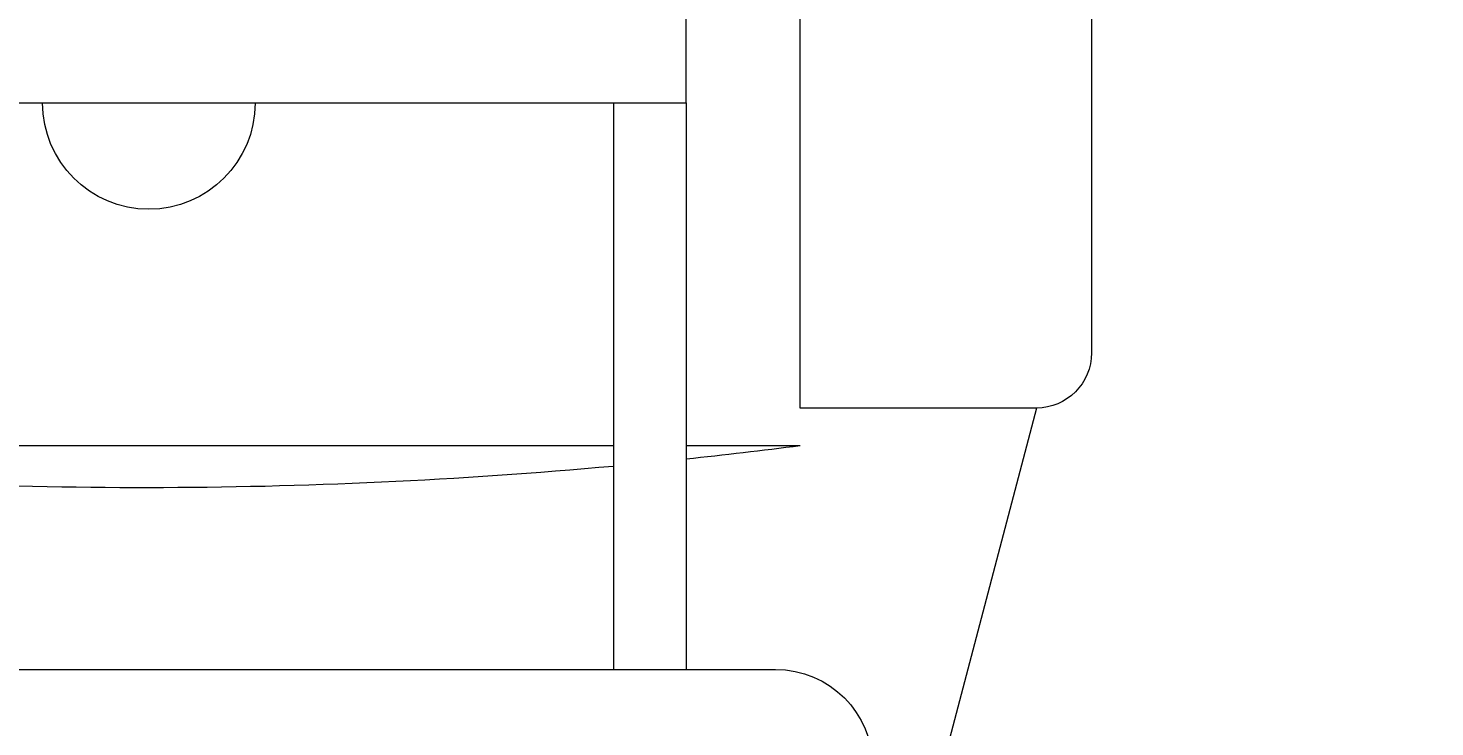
# Model space of a CAD drawing. Header units: millimetres. Extents: x -2143172 to 5255, y -610845 to 279739.
# Drawn here: x -1086640.4 to -1086447.3, y -582301.9 to -582206 of the extents above; entities that cross this region are included whole.
import ezdxf

# ---------------------------------------------------------------- set-up
doc = ezdxf.new("R2010")
doc.units = ezdxf.units.MM
doc.header["$LTSCALE"] = 30
doc.layers.get('0').update_dxf_attribs({"lineweight": 5})
doc.layers.get('Defpoints').update_dxf_attribs({"lineweight": 5})
for name, color, linetype, lineweight in [('dims.', 152, 'Continuous', 5), ('LOADING', 163, 'Continuous', 5), ('NEW', 1, 'Continuous', 5)]:
    doc.layers.add(name, color=color, linetype=linetype, lineweight=lineweight)
doc.styles.add('SIMPLEX', font='SIMPLEX.shx', dxfattribs={"height": 150})
doc.dimstyles.new('Buk', dxfattribs={"dimtxt": 150, "dimasz": 50, "dimexe": 20, "dimexo": 25, "dimgap": 20, "dimtad": 1, "dimdec": 0, "dimrnd": 5, "dimdsep": 46, "dimtxsty": 'SIMPLEX', "dimcen": 0, "dimdle": 20, "dimclrd": 256, "dimclre": 256, "dimclrt": 256, "dimadec": 0, "dimazin": 0, "dimtfac": 0.0075, "dimtdec": 0, "dimtmove": 1, "dimatfit": 2, "dimldrblk": 'ARCHTICK', "dimfxl": 1, "dimtolj": 1, "dimtzin": 0, "dimlwd": -1, "dimlwe": -1, "dimarcsym": 0})

# ---------------------------------------------------------------- blocks, each defined once
blk = doc.blocks.new('*D274')
at = {"layer": 'Defpoints', "color": 0, "transparency": 16777216}
for p in [(-1085517.44, -582182.73), (-1086717.44, -582418.12, 0.1), (-1085517.44, -582418.12, 0.1)]:
    blk.add_point(p, dxfattribs=at)
at = {"layer": 'dims.', "linetype": 'Continuous', "transparency": 16777216}
for p, q in [((-1086717.44, -582393.12), (-1086717.44, -582162.73)), ((-1085517.44, -582393.12), (-1085517.44, -582162.73))]:
    blk.add_line(p, q, dxfattribs=at)
at = {"layer": 'dims.', "transparency": 16777216}
blk.add_line((-1086667.44, -582182.73), (-1085567.44, -582182.73), dxfattribs=at)
for points in [[(-1086667.44, -582174.4), (-1086667.44, -582191.07), (-1086717.44, -582182.73)], [(-1085567.44, -582174.4), (-1085567.44, -582191.07), (-1085517.44, -582182.73)]]:
    blk.add_solid(points, dxfattribs=at)
at = {"layer": 'dims.', "transparency": 16777216, "insert": (-1086117.44, -582087.73), "char_height": 150, "attachment_point": 5, "style": 'SIMPLEX'}
blk.add_mtext('\\A1;1200', dxfattribs=at)
blk = doc.blocks.new('_ArchTick')
at = {"color": 0, "linetype": 'ByBlock', "const_width": 0.15}
blk.add_lwpolyline([(-0.5, -0.5), (0.5, 0.5)], dxfattribs=at)
blk = doc.blocks.new('*X142')
at = {"color": 0}
for p, q in [((5, 3), (5, 3)), ((5, 3), (5, 3)), ((5, 3), (5, 3)), ((5, 3), (5, 3)), ((5, 3), (5, 3)), ((5, 3), (5, 3)), ((5, 3), (5, 3)), ((5, 3), (5, 3)), ((5, 3), (5, 3)), ((5, 3), (5, 3)), ((5, 3), (5, 3)), ((5, 3), (5, 3)), ((5, 3), (5, 3)), ((5, 3), (5, 3)), ((5, 3), (5, 3)), ((5, 3), (5, 3)), ((5, 3), (5, 3)), ((5, 3), (5, 3)), ((5, 3), (5, 3)), ((5, 3), (5, 3)), ((5, 3), (5, 3)), ((5, 3), (5, 3)), ((5, 3), (5, 3)), ((5, 3), (5, 3)), ((5, 3), (5, 3)), ((5, 3), (5, 3)), ((5, 3), (5, 3)), ((5, 3), (5, 3)), ((5, 3), (5, 3)), ((5, 3), (5, 3)), ((5, 3), (5, 3)), ((5, 3), (5, 3)), ((5, 3), (5, 3)), ((5, 3), (5, 3)), ((5, 3), (5, 3)), ((5, 3), (5, 3)), ((5, 3), (5, 3)), ((5, 3), (5, 3)), ((5, 3), (5, 3)), ((5, 3), (5, 3)), ((5, 3), (5, 3)), ((5, 3), (5, 3)), ((5, 3), (5, 3)), ((5, 3), (5, 3)), ((5, 3), (5, 3)), ((5, 3), (5, 3)), ((5, 3), (5, 3)), ((5, 3), (5, 3)), ((5, 3), (5, 3)), ((5, 3), (5, 3)), ((5, 3), (5, 3)), ((5, 3), (5, 3)), ((5, 3), (5, 3)), ((5, 3), (5, 3)), ((5, 3), (5, 3)), ((5, 3), (5, 3)), ((5, 3), (5, 3)), ((5, 3), (5, 3)), ((5, 3), (5, 3)), ((5, 3), (5, 3)), ((5, 3), (5, 3)), ((5, 3), (5, 3)), ((5, 3), (5, 3)), ((5, 3), (5, 3)), ((5, 3), (5, 3)), ((5, 3), (5, 3)), ((6, 3), (5, 3)), ((5, 3), (5, 3)), ((6, 3), (5, 3)), ((5, 3), (5, 3)), ((6, 3), (5, 3)), ((5, 3), (5, 3)), ((6, 3), (5, 3)), ((5, 3), (5, 3)), ((5, 3), (5, 3)), ((5, 3), (5, 3)), ((5, 3), (5, 3)), ((5, 3), (5, 3)), ((5, 3), (5, 3)), ((5, 3), (5, 3)), ((5, 3), (5, 3)), ((5, 3), (5, 3)), ((5, 3), (5, 3)), ((5, 3), (5, 3)), ((5, 3), (5, 3)), ((5, 3), (5, 3)), ((5, 3), (5, 3)), ((5, 3), (5, 3)), ((5, 3), (5, 3)), ((5, 3), (5, 3)), ((5, 3), (5, 3)), ((5, 3), (5, 3)), ((5, 3), (5, 3)), ((5, 3), (5, 3)), ((5, 3), (5, 3)), ((5, 3), (5, 3)), ((6, 3), (6, 3)), ((6, 3), (6, 3)), ((6, 3), (6, 3)), ((6, 3), (6, 3)), ((6, 3), (6, 3)), ((6, 3), (6, 3)), ((6, 3), (6, 3)), ((6, 3), (6, 3)), ((6, 3), (6, 3)), ((6, 3), (6, 3)), ((6, 3), (6, 3)), ((6, 3), (6, 3)), ((6, 3), (6, 3)), ((6, 3), (6, 3)), ((6, 3), (6, 3)), ((6, 3), (6, 3)), ((6, 3), (6, 3)), ((6, 3), (6, 3)), ((6, 3), (6, 3)), ((6, 3), (6, 3)), ((6, 3), (6, 3)), ((6, 3), (6, 3)), ((6, 3), (6, 3)), ((6, 3), (6, 3)), ((6, 3), (6, 3)), ((6, 3), (6, 3)), ((6, 3), (6, 3)), ((6, 3), (6, 3)), ((6, 3), (6, 3)), ((6, 3), (6, 3)), ((6, 3), (6, 3)), ((6, 3), (6, 3)), ((6, 3), (6, 3)), ((6, 3), (6, 3)), ((6, 3), (6, 3)), ((6, 3), (6, 3)), ((6, 3), (6, 3)), ((6, 3), (6, 3)), ((6, 3), (6, 3)), ((6, 3), (6, 3)), ((6, 3), (6, 3)), ((6, 3), (6, 3)), ((6, 3), (6, 3)), ((6, 3), (6, 3)), ((6, 3), (6, 3)), ((6, 3), (6, 3)), ((6, 3), (6, 3)), ((6, 3), (6, 3)), ((6, 3), (6, 3)), ((6, 3), (6, 3)), ((6, 3), (6, 3)), ((6, 3), (6, 3)), ((6, 3), (6, 3)), ((6, 3), (6, 3)), ((6, 3), (6, 3)), ((6, 3), (6, 3)), ((6, 3), (6, 3)), ((6, 3), (6, 3)), ((6, 3), (6, 3)), ((6, 3), (6, 3)), ((6, 3), (6, 3)), ((6, 3), (6, 3)), ((6, 3), (6, 3)), ((6, 3), (6, 3)), ((6, 3), (6, 3)), ((6, 3), (6, 3)), ((6, 3), (6, 3)), ((6, 3), (6, 3)), ((6, 3), (6, 3)), ((6, 3), (6, 3)), ((6, 3), (6, 3)), ((6, 3), (6, 3)), ((6, 3), (6, 3)), ((6, 3), (6, 3)), ((6, 3), (6, 3)), ((6, 3), (6, 3)), ((6, 3), (6, 3)), ((6, 3), (6, 3)), ((6, 3), (6, 3)), ((6, 3), (6, 3)), ((6, 3), (6, 3)), ((6, 3), (6, 3)), ((6, 3), (6, 3)), ((6, 3), (6, 3)), ((6, 3), (6, 3)), ((6, 3), (6, 3)), ((6, 3), (6, 3)), ((6, 3), (6, 3)), ((6, 3), (6, 3)), ((6, 3), (6, 3)), ((6, 3), (6, 3)), ((6, 3), (6, 3)), ((6, 3), (6, 3)), ((6, 3), (6, 3)), ((6, 3), (6, 3)), ((6, 3), (6, 3)), ((6, 3), (6, 3)), ((6, 3), (6, 3)), ((6, 3), (6, 3)), ((6, 3), (6, 3)), ((6, 3), (6, 3)), ((6, 3), (6, 3)), ((6, 3), (6, 3)), ((6, 3), (6, 3)), ((6, 3), (6, 3)), ((6, 3), (6, 3)), ((6, 3), (6, 3)), ((6, 3), (6, 3)), ((6, 3), (6, 3)), ((6, 3), (6, 3)), ((6, 3), (6, 3)), ((6, 3), (6, 3)), ((6, 3), (6, 3)), ((6, 3), (6, 3)), ((6, 3), (6, 3)), ((6, 3), (6, 3)), ((6, 3), (6, 3)), ((6, 3), (6, 3)), ((6, 3), (6, 3)), ((6, 3), (6, 3)), ((6, 3), (6, 3)), ((6, 3), (6, 3)), ((6, 3), (6, 3)), ((6, 3), (6, 3)), ((6, 3), (6, 3)), ((6, 3), (6, 3)), ((6, 3), (6, 3)), ((6, 3), (6, 3)), ((6, 3), (6, 3)), ((6, 3), (6, 3)), ((6, 3), (6, 3)), ((6, 3), (6, 3)), ((6, 3), (6, 3)), ((6, 3), (6, 3)), ((6, 3), (6, 3)), ((6, 3), (6, 3)), ((6, 3), (6, 3)), ((6, 3), (6, 3)), ((6, 3), (6, 3)), ((6, 3), (6, 3)), ((6, 3), (6, 3)), ((6, 3), (6, 3)), ((6, 3), (6, 3)), ((6, 3), (6, 3)), ((6, 3), (6, 3)), ((6, 3), (6, 3)), ((6, 3), (6, 3)), ((6, 3), (6, 3)), ((6, 3), (6, 3)), ((6, 3), (6, 3)), ((6, 3), (6, 3)), ((6, 3), (6, 3)), ((6, 3), (6, 3)), ((6, 3), (6, 3)), ((6, 3), (6, 3)), ((6, 3), (6, 3)), ((6, 3), (6, 3)), ((6, 3), (6, 3)), ((6, 3), (6, 3)), ((6, 3), (6, 3)), ((6, 3), (6, 3)), ((6, 3), (6, 3)), ((6, 3), (6, 3)), ((6, 3), (6, 3)), ((6, 3), (6, 3)), ((6, 3), (6, 3)), ((6, 3), (6, 3)), ((6, 3), (6, 3)), ((6, 3), (6, 3)), ((6, 3), (6, 3)), ((6, 3), (6, 3)), ((6, 3), (6, 3)), ((6, 3), (6, 3)), ((6, 3), (6, 3)), ((6, 3), (6, 3)), ((6, 3), (6, 3)), ((6, 3), (6, 3)), ((6, 3), (6, 3)), ((6, 3), (6, 3)), ((6, 3), (6, 3)), ((6, 3), (6, 3)), ((6, 3), (6, 3)), ((6, 3), (6, 3)), ((6, 3), (6, 3)), ((6, 3), (6, 3)), ((6, 3), (6, 3)), ((6, 3), (6, 3)), ((6, 3), (6, 3)), ((6, 3), (6, 3)), ((6, 3), (6, 3)), ((6, 3), (6, 3)), ((6, 3), (6, 3)), ((6, 3), (6, 3)), ((6, 3), (6, 3)), ((6, 3), (6, 3)), ((6, 3), (6, 3)), ((6, 3), (6, 3)), ((6, 3), (6, 3)), ((6, 3), (6, 3)), ((6, 3), (6, 3)), ((6, 3), (6, 3)), ((6, 3), (6, 3)), ((6, 3), (6, 3)), ((6, 3), (6, 3)), ((6, 3), (5, 3)), ((6, 3), (5, 3)), ((6, 3), (5, 3)), ((6, 3), (5, 3)), ((6, 3), (5, 3)), ((6, 3), (6, 3)), ((6, 3), (6, 3)), ((6, 3), (6, 3)), ((6, 3), (6, 3)), ((6, 3), (6, 3)), ((6, 3), (6, 3)), ((6, 3), (6, 3)), ((6, 3), (6, 3)), ((6, 3), (6, 3)), ((6, 3), (6, 3)), ((6, 3), (6, 3)), ((6, 3), (6, 3)), ((6, 3), (6, 3)), ((6, 3), (6, 3)), ((6, 3), (6, 3)), ((6, 3), (6, 3)), ((6, 3), (6, 3)), ((6, 3), (6, 3)), ((6, 3), (6, 3)), ((6, 3), (6, 3)), ((6, 3), (6, 3)), ((6, 3), (6, 3)), ((6, 3), (6, 3)), ((6, 3), (6, 3)), ((6, 3), (6, 3)), ((6, 3), (6, 3)), ((6, 3), (6, 3)), ((6, 3), (6, 3)), ((6, 3), (6, 3)), ((6, 3), (6, 3)), ((6, 3), (6, 3)), ((6, 3), (6, 3)), ((6, 3), (6, 3)), ((6, 3), (6, 3)), ((6, 3), (6, 3)), ((6, 3), (6, 3)), ((6, 3), (6, 3)), ((6, 3), (6, 3)), ((6, 3), (6, 3)), ((6, 3), (6, 3)), ((6, 3), (6, 3)), ((6, 3), (6, 3)), ((6, 3), (6, 3)), ((6, 3), (6, 3)), ((6, 3), (6, 3)), ((6, 3), (6, 3)), ((6, 3), (6, 3)), ((6, 3), (6, 3)), ((6, 3), (6, 3)), ((6, 3), (6, 3)), ((6, 3), (6, 3)), ((6, 3), (6, 3)), ((6, 3), (6, 3)), ((6, 3), (6, 3)), ((6, 3), (6, 3)), ((6, 3), (6, 3)), ((6, 3), (6, 3)), ((6, 3), (6, 3)), ((6, 3), (6, 3)), ((6, 3), (6, 3)), ((6, 3), (6, 3)), ((6, 3), (6, 3)), ((6, 3), (6, 3)), ((6, 3), (6, 3)), ((6, 3), (6, 3)), ((6, 3), (6, 3)), ((6, 3), (6, 3)), ((6, 3), (6, 3)), ((6, 3), (6, 3)), ((6, 3), (6, 3)), ((6, 3), (6, 3)), ((6, 3), (6, 3)), ((6, 3), (6, 3)), ((6, 3), (6, 3)), ((6, 3), (6, 3)), ((6, 3), (6, 3)), ((6, 3), (6, 3)), ((6, 3), (6, 3)), ((6, 3), (6, 3)), ((6, 3), (6, 3)), ((6, 3), (6, 3)), ((6, 3), (6, 3)), ((6, 3), (6, 3)), ((6, 3), (6, 3)), ((6, 3), (6, 3)), ((6, 3), (6, 3)), ((6, 3), (6, 3)), ((6, 3), (6, 3)), ((6, 3), (6, 3)), ((6, 3), (6, 3)), ((6, 3), (6, 3)), ((6, 3), (6, 3)), ((6, 3), (6, 3)), ((6, 3), (6, 3)), ((6, 3), (6, 3)), ((6, 3), (6, 3)), ((6, 3), (6, 3)), ((6, 3), (6, 3)), ((6, 3), (6, 3)), ((6, 3), (6, 3)), ((6, 3), (6, 3)), ((6, 3), (6, 3)), ((6, 3), (6, 3)), ((6, 3), (6, 3)), ((6, 3), (6, 3)), ((6, 3), (6, 3)), ((6, 3), (6, 3)), ((6, 3), (6, 3)), ((6, 3), (6, 3)), ((6, 3), (6, 3)), ((6, 3), (6, 3)), ((6, 3), (6, 3)), ((6, 3), (6, 3)), ((6, 3), (6, 3)), ((6, 3), (6, 3)), ((6, 3), (6, 3)), ((6, 3), (6, 3)), ((6, 3), (6, 3)), ((6, 3), (6, 3)), ((6, 3), (6, 3)), ((6, 3), (6, 3)), ((6, 3), (6, 3)), ((6, 3), (6, 3)), ((6, 3), (6, 3)), ((6, 3), (6, 3)), ((6, 3), (6, 3)), ((6, 3), (6, 3)), ((6, 3), (6, 3)), ((6, 3), (6, 3)), ((6, 3), (6, 3)), ((6, 3), (6, 3)), ((6, 3), (6, 3)), ((6, 3), (6, 3)), ((6, 3), (6, 3)), ((6, 3), (6, 3)), ((6, 3), (6, 3)), ((6, 3), (6, 3)), ((6, 3), (6, 3)), ((6, 3), (6, 3)), ((6, 3), (6, 3)), ((6, 3), (6, 3)), ((6, 3), (6, 3)), ((6, 3), (6, 3)), ((6, 3), (6, 3)), ((6, 3), (6, 3)), ((6, 3), (6, 3)), ((6, 3), (6, 3)), ((6, 3), (6, 3)), ((6, 3), (6, 3)), ((6, 3), (6, 3)), ((6, 3), (6, 3)), ((6, 3), (6, 3)), ((6, 3), (6, 3)), ((6, 3), (6, 3)), ((6, 3), (6, 3)), ((6, 3), (6, 3)), ((6, 3), (6, 3)), ((6, 3), (6, 3)), ((6, 3), (6, 3)), ((6, 3), (6, 3)), ((6, 3), (6, 3)), ((6, 3), (6, 3)), ((6, 3), (6, 3)), ((6, 3), (6, 3)), ((6, 3), (6, 3)), ((6, 3), (6, 3)), ((6, 3), (6, 3)), ((6, 3), (6, 3)), ((6, 3), (6, 3)), ((6, 3), (6, 3)), ((6, 3), (6, 3)), ((6, 3), (6, 3)), ((6, 3), (6, 3)), ((6, 3), (6, 3)), ((6, 3), (6, 3)), ((6, 3), (6, 3)), ((6, 3), (6, 3)), ((6, 3), (6, 3)), ((6, 3), (6, 3)), ((6, 3), (6, 3)), ((6, 3), (6, 3)), ((6, 3), (6, 3)), ((6, 3), (6, 3)), ((6, 3), (6, 3)), ((6, 3), (6, 3)), ((6, 3), (6, 3)), ((6, 3), (6, 3)), ((6, 3), (6, 3)), ((6, 3), (6, 3)), ((6, 3), (6, 3)), ((6, 3), (6, 3)), ((6, 3), (6, 3)), ((6, 3), (6, 3)), ((6, 3), (6, 3)), ((6, 3), (6, 3)), ((6, 3), (6, 3)), ((6, 3), (6, 3)), ((6, 3), (6, 3)), ((6, 3), (6, 3)), ((6, 3), (6, 3)), ((6, 3), (6, 3)), ((6, 3), (6, 3)), ((6, 3), (6, 3)), ((6, 3), (6, 3)), ((6, 3), (6, 3)), ((6, 3), (6, 3)), ((6, 3), (6, 3)), ((6, 3), (6, 3)), ((6, 3), (6, 3)), ((6, 3), (6, 3)), ((6, 3), (6, 3)), ((6, 3), (6, 3)), ((6, 3), (6, 3)), ((6, 3), (6, 3)), ((6, 3), (6, 3)), ((6, 3), (6, 3)), ((6, 3), (6, 3)), ((6, 3), (6, 3)), ((6, 3), (6, 3)), ((6, 3), (6, 3)), ((6, 3), (6, 3)), ((6, 3), (6, 3)), ((6, 3), (6, 3)), ((6, 3), (6, 3)), ((6, 3), (6, 3)), ((6, 3), (6, 3)), ((6, 3), (6, 3)), ((6, 3), (6, 3)), ((6, 3), (6, 3)), ((6, 3), (6, 3)), ((6, 3), (6, 3)), ((6, 3), (6, 3)), ((6, 3), (6, 3)), ((6, 3), (6, 3)), ((6, 3), (6, 3)), ((6, 3), (6, 3)), ((6, 3), (6, 3)), ((6, 3), (6, 3)), ((6, 3), (6, 3)), ((6, 3), (6, 3)), ((6, 3), (6, 3)), ((6, 3), (6, 3)), ((6, 3), (6, 3)), ((6, 3), (6, 3)), ((6, 3), (6, 3)), ((6, 3), (6, 3)), ((6, 3), (6, 3)), ((6, 3), (6, 3)), ((6, 3), (6, 3)), ((6, 3), (6, 3)), ((6, 3), (6, 3)), ((6, 3), (6, 3)), ((6, 3), (6, 3)), ((6, 3), (6, 3)), ((6, 3), (6, 3)), ((6, 3), (6, 3)), ((6, 3), (6, 3)), ((6, 3), (6, 3)), ((6, 3), (6, 3)), ((6, 3), (6, 3)), ((6, 3), (6, 3)), ((6, 3), (6, 3)), ((6, 3), (6, 3)), ((6, 3), (6, 3)), ((6, 3), (6, 3)), ((6, 3), (6, 3)), ((6, 3), (6, 3)), ((6, 3), (6, 3)), ((6, 3), (6, 3)), ((6, 3), (6, 3)), ((6, 3), (6, 3)), ((6, 3), (6, 3)), ((6, 3), (6, 3)), ((6, 3), (6, 3)), ((6, 3), (6, 3)), ((6, 3), (6, 3)), ((6, 3), (6, 3)), ((6, 3), (6, 3)), ((6, 3), (6, 3)), ((6, 3), (6, 3)), ((6, 3), (6, 3)), ((6, 3), (6, 3)), ((6, 3), (6, 3)), ((6, 3), (6, 3)), ((6, 3), (6, 3)), ((6, 3), (6, 3)), ((6, 3), (6, 3)), ((6, 3), (6, 3)), ((6, 3), (6, 3)), ((6, 3), (6, 3)), ((6, 3), (6, 3)), ((6, 3), (6, 3)), ((6, 3), (6, 3)), ((6, 3), (6, 3)), ((6, 3), (6, 3)), ((6, 3), (6, 3)), ((6, 3), (6, 3)), ((6, 3), (6, 3)), ((6, 3), (6, 3)), ((6, 3), (6, 3)), ((6, 3), (6, 3)), ((6, 3), (6, 3)), ((6, 3), (6, 3)), ((6, 3), (6, 3)), ((6, 3), (6, 3)), ((6, 3), (6, 3)), ((6, 3), (6, 3)), ((6, 3), (6, 3)), ((6, 3), (6, 3)), ((6, 3), (6, 3)), ((6, 3), (6, 3)), ((6, 3), (6, 3)), ((6, 3), (6, 3)), ((6, 3), (6, 3)), ((6, 3), (6, 3)), ((6, 3), (6, 3)), ((6, 3), (6, 3))]:
    blk.add_line(p, q, dxfattribs=at)
blk = doc.blocks.new('*X143')
at = {"color": 0}
for p, q in [((13, 1), (13, 1)), ((13, 1), (13, 1)), ((13, 1), (13, 1)), ((13, 1), (13, 1)), ((13, 1), (13, 1)), ((13, 1), (13, 1)), ((13, 1), (13, 1)), ((13, 1), (13, 1)), ((13, 1), (13, 1)), ((13, 1), (13, 1)), ((13, 1), (13, 1)), ((13, 1), (13, 1)), ((13, 1), (13, 1)), ((13, 1), (13, 1)), ((13, 1), (13, 1)), ((13, 1), (14, 1)), ((13, 1), (14, 1)), ((13, 1), (14, 1)), ((13, 1), (13, 1)), ((13, 1), (13, 1)), ((13, 1), (13, 1)), ((13, 1), (13, 1)), ((13, 1), (13, 1)), ((13, 1), (13, 1)), ((13, 1), (13, 1)), ((13, 1), (13, 1)), ((13, 1), (13, 1)), ((13, 1), (13, 1)), ((13, 1), (13, 1)), ((13, 1), (13, 1)), ((13, 1), (13, 1)), ((13, 1), (13, 1)), ((13, 1), (13, 1)), ((13, 1), (13, 1)), ((13, 1), (13, 1)), ((13, 1), (13, 1)), ((13, 1), (13, 1)), ((13, 1), (13, 1)), ((13, 1), (13, 1)), ((13, 1), (13, 1)), ((13, 1), (13, 1)), ((13, 1), (13, 1)), ((13, 1), (13, 1)), ((13, 1), (13, 1)), ((13, 1), (13, 1)), ((13, 1), (13, 1)), ((13, 1), (13, 1)), ((13, 1), (13, 1)), ((13, 1), (13, 1)), ((13, 1), (13, 1)), ((13, 1), (13, 1)), ((13, 1), (13, 1)), ((13, 1), (13, 1)), ((13, 1), (13, 1)), ((13, 1), (13, 1)), ((13, 1), (13, 1)), ((13, 1), (13, 1)), ((13, 1), (13, 1)), ((13, 1), (13, 1)), ((13, 1), (13, 1)), ((13, 1), (13, 1)), ((13, 1), (13, 1)), ((13, 1), (13, 1)), ((13, 1), (13, 1)), ((13, 1), (13, 1)), ((13, 1), (13, 1)), ((13, 1), (13, 1)), ((13, 1), (13, 1)), ((13, 1), (13, 1)), ((13, 1), (13, 1)), ((13, 1), (13, 1)), ((13, 1), (13, 1)), ((13, 1), (13, 1)), ((13, 1), (13, 1)), ((13, 1), (13, 1)), ((13, 1), (13, 1)), ((13, 1), (13, 1)), ((13, 1), (13, 1)), ((13, 1), (13, 1)), ((13, 1), (13, 1)), ((13, 1), (13, 1)), ((13, 1), (13, 1)), ((13, 1), (13, 1)), ((13, 1), (13, 1)), ((13, 1), (13, 1)), ((13, 1), (13, 1)), ((13, 1), (13, 1)), ((13, 1), (13, 1)), ((13, 1), (13, 1)), ((13, 1), (13, 1)), ((13, 1), (13, 1)), ((13, 1), (13, 1)), ((13, 1), (13, 1)), ((13, 1), (13, 1)), ((13, 1), (13, 1)), ((13, 1), (13, 1)), ((13, 1), (13, 1)), ((13, 1), (13, 1)), ((13, 1), (13, 1)), ((13, 1), (13, 1)), ((13, 1), (13, 1)), ((13, 1), (13, 1)), ((13, 1), (13, 1)), ((13, 1), (13, 1)), ((13, 1), (13, 1)), ((13, 1), (13, 1)), ((13, 1), (13, 1)), ((13, 1), (13, 1)), ((13, 1), (13, 1)), ((13, 1), (13, 1)), ((13, 1), (13, 1)), ((13, 1), (13, 1)), ((13, 1), (13, 1)), ((13, 1), (13, 1)), ((13, 1), (13, 1)), ((13, 1), (13, 1)), ((13, 1), (13, 1)), ((13, 1), (13, 1)), ((13, 1), (13, 1)), ((13, 1), (13, 1)), ((13, 1), (13, 1)), ((13, 1), (13, 1)), ((13, 1), (13, 1)), ((13, 1), (14, 1)), ((13, 0), (13, 0)), ((13, 0), (13, 0)), ((13, 0), (13, 0)), ((13, 0), (13, 0)), ((13, 0), (13, 0)), ((13, 0), (13, 0)), ((13, 0), (13, 0)), ((13, 0), (13, 0)), ((13, 0), (13, 0)), ((13, 0), (13, 0)), ((13, 0), (13, 0)), ((13, 0), (13, 0)), ((13, 0), (13, 0)), ((13, 0), (13, 0)), ((13, 0), (13, 0)), ((13, 0), (13, 0)), ((13, 0), (13, 0)), ((13, 0), (13, 0)), ((13, 0), (13, 0)), ((13, 0), (13, 0)), ((13, 0), (13, 0)), ((13, 0), (13, 0)), ((13, 0), (13, 0)), ((13, 0), (13, 0)), ((13, 0), (13, 0)), ((13, 0), (13, 0)), ((13, 0), (13, 0)), ((13, 0), (13, 0)), ((13, 0), (13, 0)), ((13, 0), (13, 0)), ((13, 0), (13, 0)), ((13, 0), (13, 0)), ((13, 0), (13, 0)), ((13, 0), (13, 0)), ((13, 0), (13, 0)), ((13, 0), (13, 0)), ((13, 0), (13, 0)), ((13, 0), (13, 0)), ((13, 0), (13, 0)), ((13, 0), (13, 0)), ((13, 0), (13, 0)), ((13, 0), (13, 0)), ((13, 0), (13, 0)), ((13, 0), (13, 0)), ((13, 0), (13, 0)), ((13, 0), (13, 0)), ((13, 0), (13, 0)), ((13, 0), (13, 0)), ((13, 0), (14, 0)), ((13, 0), (14, 0)), ((13, 0), (13, 0)), ((13, 0), (14, 0)), ((14, 1), (14, 1)), ((14, 1), (14, 1)), ((14, 1), (14, 1)), ((14, 1), (14, 1)), ((14, 1), (14, 1)), ((14, 1), (14, 1)), ((14, 1), (14, 1)), ((14, 1), (14, 1)), ((14, 1), (14, 1)), ((14, 1), (14, 1)), ((14, 1), (14, 1)), ((14, 1), (14, 1)), ((14, 1), (14, 1)), ((14, 1), (14, 1)), ((14, 1), (14, 1)), ((14, 1), (14, 1)), ((14, 1), (14, 1)), ((14, 1), (14, 1)), ((14, 1), (14, 1)), ((14, 1), (14, 1)), ((14, 1), (14, 1)), ((14, 1), (14, 1)), ((14, 1), (14, 1)), ((14, 1), (14, 1)), ((14, 1), (14, 1)), ((14, 1), (14, 1)), ((14, 1), (14, 1)), ((14, 1), (14, 1)), ((14, 1), (14, 1)), ((14, 1), (14, 1)), ((14, 1), (14, 1)), ((14, 1), (14, 1)), ((14, 1), (14, 1)), ((14, 1), (14, 1)), ((14, 1), (14, 1)), ((14, 1), (14, 1)), ((14, 1), (14, 1)), ((14, 1), (14, 1)), ((14, 1), (14, 1)), ((14, 1), (14, 1)), ((14, 1), (14, 1)), ((14, 1), (14, 1)), ((14, 1), (14, 1)), ((14, 1), (14, 1)), ((14, 1), (14, 1)), ((14, 1), (14, 1)), ((14, 1), (14, 1)), ((14, 1), (14, 1)), ((14, 1), (14, 1)), ((14, 1), (14, 1)), ((14, 1), (14, 1)), ((14, 1), (14, 1)), ((14, 1), (14, 1)), ((14, 1), (14, 1)), ((14, 1), (14, 1)), ((14, 1), (14, 1)), ((14, 1), (14, 1)), ((14, 1), (14, 1)), ((14, 1), (14, 1)), ((14, 1), (14, 1)), ((14, 1), (14, 1)), ((14, 1), (14, 1)), ((14, 1), (14, 1)), ((14, 1), (14, 1)), ((14, 1), (14, 1)), ((14, 1), (14, 1)), ((14, 1), (14, 1)), ((14, 1), (14, 1)), ((14, 1), (14, 1)), ((14, 1), (14, 1)), ((14, 1), (14, 1)), ((14, 1), (14, 1)), ((14, 1), (14, 1)), ((14, 1), (14, 1)), ((14, 1), (14, 1)), ((14, 1), (14, 1)), ((14, 1), (14, 1)), ((14, 1), (14, 1)), ((14, 1), (14, 1)), ((14, 1), (14, 1)), ((14, 1), (14, 1)), ((14, 1), (14, 1)), ((14, 1), (14, 1)), ((14, 1), (14, 1)), ((14, 1), (14, 1)), ((14, 1), (14, 1)), ((14, 1), (14, 1)), ((14, 1), (14, 1)), ((14, 1), (14, 1)), ((14, 1), (14, 1)), ((14, 1), (14, 1)), ((14, 1), (14, 1)), ((14, 1), (14, 1)), ((14, 1), (14, 1)), ((14, 0), (14, 0)), ((14, 0), (14, 0)), ((14, 0), (14, 0)), ((14, 0), (14, 0)), ((14, 0), (14, 0)), ((14, 0), (14, 0)), ((14, 0), (14, 0)), ((14, 0), (14, 0)), ((14, 0), (14, 0)), ((14, 0), (14, 0)), ((14, 0), (14, 0)), ((14, 0), (14, 0)), ((14, 0), (14, 0)), ((14, 0), (14, 0)), ((14, 0), (14, 0)), ((14, 0), (14, 0)), ((14, 0), (14, 0)), ((14, 0), (14, 0)), ((14, 0), (14, 0)), ((14, 0), (14, 0)), ((14, 0), (14, 0)), ((14, 0), (14, 0)), ((14, 0), (14, 0)), ((14, 0), (14, 0)), ((14, 0), (14, 0)), ((14, 0), (14, 0)), ((14, 0), (14, 0)), ((14, 0), (14, 0)), ((14, 0), (14, 0)), ((14, 0), (14, 0)), ((14, 0), (14, 0)), ((14, 0), (14, 0)), ((14, 0), (14, 0)), ((14, 0), (14, 0)), ((14, 0), (14, 0)), ((14, 0), (14, 0)), ((14, 0), (14, 0)), ((14, 0), (14, 0)), ((14, 0), (14, 0)), ((14, 0), (14, 0)), ((14, 0), (14, 0)), ((14, 0), (14, 0)), ((14, 0), (14, 0)), ((14, 0), (14, 0)), ((14, 0), (14, 0)), ((14, 0), (14, 0)), ((14, 0), (14, 0)), ((14, 0), (14, 0)), ((13, 0), (13, 0)), ((13, 0), (14, 0)), ((13, 0), (13, 0)), ((13, 0), (14, 0)), ((13, 0), (13, 0)), ((13, 0), (14, 0)), ((13, 0), (13, 0)), ((13, 0), (13, 0)), ((13, 0), (13, 0)), ((13, 0), (13, 0)), ((13, 0), (14, 0)), ((13, 0), (13, 0)), ((13, 0), (14, 0)), ((13, 0), (13, 0)), ((13, 0), (14, 0)), ((13, 0), (13, 0)), ((13, 0), (14, 0)), ((13, 0), (13, 0)), ((13, 0), (14, 0)), ((13, 0), (13, 0)), ((13, 0), (14, 0)), ((13, 0), (13, 0)), ((13, 0), (14, 0)), ((13, 0), (13, 0)), ((13, 0), (13, 0)), ((13, 0), (13, 0)), ((13, 0), (14, 0)), ((13, 0), (13, 0)), ((13, 0), (14, 0)), ((13, 0), (13, 0)), ((13, 0), (14, 0)), ((13, 0), (13, 0)), ((13, 0), (14, 0)), ((13, 0), (13, 0)), ((13, 0), (13, 0)), ((13, 0), (13, 0)), ((13, 0), (13, 0)), ((13, 0), (13, 0)), ((13, 0), (13, 0)), ((13, 0), (13, 0)), ((13, 0), (13, 0)), ((13, 0), (13, 0)), ((13, 0), (13, 0)), ((13, 0), (13, 0)), ((13, 0), (13, 0)), ((13, 0), (13, 0)), ((13, 0), (13, 0)), ((13, 0), (13, 0)), ((13, 0), (13, 0)), ((13, 0), (13, 0)), ((13, 0), (13, 0)), ((13, 0), (13, 0)), ((13, 0), (13, 0)), ((13, 0), (13, 0)), ((13, 0), (13, 0)), ((13, 0), (13, 0)), ((13, 0), (13, 0)), ((13, 0), (13, 0)), ((13, 0), (13, 0)), ((13, 0), (13, 0)), ((13, 0), (13, 0)), ((13, 0), (13, 0)), ((13, 0), (13, 0)), ((13, 0), (13, 0)), ((13, -1), (13, -1)), ((13, -1), (13, -1)), ((13, -1), (13, -1)), ((13, -1), (13, -1)), ((13, -1), (13, -1)), ((13, -1), (14, -1)), ((13, -1), (13, -1)), ((14, 0), (14, 0)), ((14, 0), (14, 0)), ((14, 0), (14, 0)), ((14, 0), (14, 0)), ((14, 0), (14, 0)), ((14, 0), (14, 0)), ((14, 0), (14, 0)), ((14, 0), (14, 0)), ((14, 0), (14, 0)), ((14, 0), (14, 0)), ((14, 0), (14, 0)), ((14, 0), (14, 0)), ((14, 0), (14, 0)), ((14, 0), (14, 0)), ((14, 0), (14, 0)), ((13, 0), (14, 0)), ((14, 0), (14, 0)), ((14, 0), (14, 0)), ((14, 0), (14, 0)), ((14, 0), (14, 0)), ((14, 0), (14, 0)), ((14, 0), (14, 0)), ((14, 0), (14, 0)), ((14, 0), (14, 0)), ((14, 0), (14, 0)), ((14, 0), (14, 0)), ((14, 0), (14, 0)), ((14, 0), (14, 0)), ((14, 0), (14, 0)), ((14, 0), (14, 0)), ((14, 0), (14, 0)), ((14, 0), (14, 0)), ((14, 0), (14, 0)), ((14, 0), (14, 0)), ((14, 0), (14, 0)), ((14, 0), (14, 0)), ((14, 0), (14, 0)), ((14, 0), (14, 0)), ((14, 0), (14, 0)), ((14, 0), (14, 0)), ((14, 0), (14, 0)), ((14, 0), (14, 0)), ((14, 0), (14, 0)), ((14, 0), (14, 0)), ((14, 0), (14, 0)), ((14, 0), (14, 0)), ((14, 0), (14, 0)), ((14, 0), (14, 0)), ((14, 0), (14, 0)), ((14, 0), (14, 0)), ((14, -1), (14, -1)), ((14, -1), (14, -1)), ((14, -1), (14, -1)), ((14, -1), (14, -1)), ((14, -1), (14, -1))]:
    blk.add_line(p, q, dxfattribs=at)
blk = doc.blocks.new('DE13269-P')
for p, q in [((0.80007, -0.06), (0.78219, 0.00799)), ((0.59099, -0.02409), (0.76427, -0.02409)), ((0.742, -0.10188), (0.742, -0.02409)), ((0.752, -0.10188), (0.752, -0.02409)), ((0.742, -0.05481), (0.61443, -0.05481)), ((0.76763, -0.05481), (0.752, -0.05481)), ((0.76763, -0.06), (0.76763, -0.69133)), ((0.80007, -0.06), (0.76763, -0.06)), ((0.80763, -0.21604), (0.80763, -0.06757))]:
    blk.add_line(p, q)
for points in [[(0.76763, -0.06), (0.76763, -0.06), (0.76763, -0.06), (0.76763, -0.06), (0.76763, -0.06), (0.76763, -0.06), (0.76763, -0.06), (0.76763, -0.06), (0.76763, -0.06), (0.76763, -0.06), (0.76763, -0.06), (0.76763, -0.06), (0.76763, -0.06), (0.76763, -0.06), (0.76763, -0.06), (0.76763, -0.06), (0.76763, -0.06), (0.76763, -0.06), (0.76763, -0.06), (0.76763, -0.06), (0.76763, -0.06), (0.76763, -0.06), (0.76763, -0.06), (0.76763, -0.06), (0.76763, -0.06), (0.76763, -0.06), (0.76763, -0.06), (0.76763, -0.06), (0.76763, -0.06), (0.76763, -0.06), (0.76763, -0.06), (0.76763, -0.06), (0.76763, -0.06), (0.76763, -0.06), (0.76763, -0.06), (0.76763, -0.06), (0.76763, -0.06), (0.76763, -0.06), (0.76763, -0.06), (0.76763, -0.06), (0.76763, -0.06), (0.76763, -0.06), (0.76763, -0.06), (0.76763, -0.06), (0.76763, -0.06), (0.76763, -0.06), (0.76763, -0.06), (0.76763, -0.06), (0.76763, -0.06), (0.76763, -0.06), (0.76763, -0.06), (0.76763, -0.06), (0.76763, -0.06), (0.76763, -0.06), (0.76763, -0.06), (0.76763, -0.06), (0.76763, -0.06), (0.76763, -0.06), (0.76763, -0.06), (0.76763, -0.06), (0.76763, -0.06), (0.76763, -0.06), (0.76763, -0.06), (0.76763, -0.06), (0.76763, -0.06), (0.76763, -0.06), (0.76763, -0.06), (0.76763, -0.06), (0.76763, -0.06), (0.76763, -0.06), (0.76763, -0.06), (0.76763, -0.06), (0.76763, -0.06), (0.76763, -0.06), (0.76763, -0.06), (0.76763, -0.06), (0.76763, -0.06), (0.76763, -0.06), (0.76763, -0.06), (0.76763, -0.06), (0.76763, -0.06), (0.76763, -0.06), (0.76763, -0.06), (0.76763, -0.06), (0.76763, -0.06), (0.76763, -0.06), (0.76763, -0.06), (0.76763, -0.06), (0.76763, -0.06), (0.76763, -0.06), (0.76763, -0.06), (0.76763, -0.06), (0.76763, -0.06), (0.76763, -0.06), (0.76763, -0.06), (0.76763, -0.06), (0.76763, -0.06), (0.76763, -0.06), (0.76763, -0.06), (0.76763, -0.06), (0.76763, -0.06), (0.76763, -0.06), (0.76763, -0.06), (0.76763, -0.06), (0.76763, -0.06), (0.76763, -0.06), (0.76763, -0.06), (0.76763, -0.06), (0.76763, -0.06), (0.76763, -0.06), (0.76763, -0.06), (0.76763, -0.06), (0.76763, -0.06), (0.76763, -0.06), (0.76763, -0.06), (0.76763, -0.06), (0.76763, -0.06), (0.76763, -0.06), (0.76763, -0.06), (0.76763, -0.06), (0.76763, -0.06), (0.76763, -0.06), (0.76763, -0.06), (0.76763, -0.06), (0.76763, -0.06), (0.76763, -0.06), (0.76763, -0.06), (0.76763, -0.06), (0.76763, -0.06), (0.76763, -0.06), (0.76763, -0.06), (0.76763, -0.06), (0.76763, -0.06), (0.76763, -0.06), (0.76763, -0.06), (0.76763, -0.06), (0.76763, -0.06), (0.76763, -0.06), (0.76763, -0.06), (0.76763, -0.06), (0.76763, -0.06), (0.76763, -0.06), (0.76763, -0.06), (0.76763, -0.06), (0.76763, -0.06), (0.76763, -0.06), (0.76763, -0.06), (0.76763, -0.06), (0.76763, -0.06), (0.76763, -0.06), (0.76763, -0.06), (0.76763, -0.06), (0.76763, -0.06), (0.76763, -0.06), (0.76763, -0.06), (0.76763, -0.06), (0.76763, -0.06), (0.76763, -0.06), (0.76763, -0.06), (0.76763, -0.06), (0.76763, -0.06), (0.76763, -0.06), (0.76763, -0.06), (0.76763, -0.06), (0.76763, -0.06), (0.76763, -0.06), (0.76763, -0.06), (0.76763, -0.06), (0.76763, -0.06), (0.76763, -0.06), (0.76763, -0.06), (0.76763, -0.06), (0.76763, -0.06), (0.76763, -0.06), (0.76763, -0.06), (0.76763, -0.06), (0.76763, -0.06), (0.76763, -0.06), (0.76763, -0.06), (0.76763, -0.06), (0.76763, -0.06), (0.76763, -0.06), (0.76763, -0.06), (0.76763, -0.06), (0.76763, -0.06), (0.76763, -0.06), (0.76763, -0.06), (0.76763, -0.06), (0.76763, -0.06), (0.76763, -0.06), (0.76763, -0.06), (0.76763, -0.06), (0.76763, -0.06), (0.76763, -0.06), (0.76763, -0.06), (0.76763, -0.06), (0.76763, -0.06), (0.76763, -0.06), (0.76763, -0.06), (0.76763, -0.06), (0.76763, -0.06), (0.76763, -0.06), (0.76763, -0.06), (0.76763, -0.06), (0.76763, -0.06), (0.76763, -0.06), (0.76763, -0.06), (0.76763, -0.06), (0.76763, -0.06), (0.76763, -0.06), (0.76763, -0.06), (0.76763, -0.06), (0.76763, -0.06), (0.76763, -0.06), (0.76763, -0.06), (0.76763, -0.06), (0.76763, -0.06), (0.76763, -0.06), (0.76763, -0.06)], [(0.76763, -0.06), (0.76763, -0.06), (0.76763, -0.06), (0.76763, -0.06), (0.76763, -0.06), (0.76763, -0.06), (0.76763, -0.06), (0.76763, -0.06), (0.76763, -0.06), (0.76763, -0.06), (0.76763, -0.06), (0.76763, -0.06), (0.76763, -0.06), (0.76763, -0.06), (0.76763, -0.06), (0.76763, -0.06), (0.76763, -0.06), (0.76763, -0.06), (0.76763, -0.06), (0.76763, -0.06), (0.76763, -0.06), (0.76763, -0.06), (0.76763, -0.06), (0.76763, -0.06), (0.76763, -0.06), (0.76763, -0.06), (0.76763, -0.06), (0.76763, -0.06), (0.76763, -0.06), (0.76763, -0.06), (0.76763, -0.06), (0.76763, -0.06), (0.76763, -0.06), (0.76763, -0.06), (0.76763, -0.06), (0.76763, -0.06), (0.76763, -0.06), (0.76763, -0.06), (0.76763, -0.06), (0.76763, -0.06), (0.76763, -0.06), (0.76763, -0.06), (0.76763, -0.06), (0.76763, -0.06), (0.76763, -0.06), (0.76763, -0.06), (0.76763, -0.06), (0.76763, -0.06), (0.76763, -0.06), (0.76763, -0.06), (0.76763, -0.06), (0.76763, -0.06), (0.76763, -0.06), (0.76763, -0.06), (0.76763, -0.06), (0.76763, -0.06), (0.76763, -0.06), (0.76763, -0.06), (0.76763, -0.06), (0.76763, -0.06), (0.76763, -0.06), (0.76763, -0.06), (0.76763, -0.06), (0.76763, -0.06), (0.76763, -0.06), (0.76763, -0.06), (0.76763, -0.06), (0.76763, -0.06), (0.76763, -0.06), (0.76763, -0.06), (0.76763, -0.06), (0.76763, -0.06), (0.76763, -0.06), (0.76763, -0.06), (0.76763, -0.06), (0.76763, -0.06), (0.76763, -0.06), (0.76763, -0.06), (0.76763, -0.06), (0.76763, -0.06), (0.76763, -0.06), (0.76763, -0.06), (0.76763, -0.06), (0.76763, -0.06), (0.76763, -0.06), (0.76763, -0.06), (0.76763, -0.06), (0.76763, -0.06), (0.76763, -0.06), (0.76763, -0.06), (0.76763, -0.06), (0.76763, -0.06), (0.76763, -0.06), (0.76763, -0.06), (0.76763, -0.06), (0.76763, -0.06), (0.76763, -0.06), (0.76763, -0.06), (0.76763, -0.06), (0.76763, -0.06), (0.76763, -0.06), (0.76763, -0.06), (0.76763, -0.06), (0.76763, -0.06), (0.76763, -0.06), (0.76763, -0.06), (0.76763, -0.06), (0.76763, -0.06), (0.76763, -0.06), (0.76763, -0.06), (0.76763, -0.06), (0.76763, -0.06), (0.76763, -0.06), (0.76763, -0.06), (0.76763, -0.06), (0.76763, -0.06), (0.76763, -0.06), (0.76763, -0.06), (0.76763, -0.06), (0.76763, -0.06), (0.76763, -0.06), (0.76763, -0.06), (0.76763, -0.06), (0.76763, -0.06), (0.76763, -0.06), (0.76763, -0.06), (0.76763, -0.06), (0.76763, -0.06), (0.76763, -0.06), (0.76763, -0.06), (0.76763, -0.06), (0.76763, -0.06), (0.76763, -0.06), (0.76763, -0.06), (0.76763, -0.06), (0.76763, -0.06), (0.76763, -0.06), (0.76763, -0.06), (0.76763, -0.06), (0.76763, -0.06), (0.76763, -0.06), (0.76763, -0.06), (0.76763, -0.06), (0.76763, -0.06), (0.76763, -0.06), (0.76763, -0.06), (0.76763, -0.06), (0.76763, -0.06), (0.76763, -0.06), (0.76763, -0.06), (0.76763, -0.06), (0.76763, -0.06), (0.76763, -0.06), (0.76763, -0.06), (0.76763, -0.06), (0.76763, -0.06), (0.76763, -0.06), (0.76763, -0.06), (0.76763, -0.06), (0.76763, -0.06), (0.76763, -0.06), (0.76763, -0.06), (0.76763, -0.06), (0.76763, -0.06), (0.76763, -0.06), (0.76763, -0.06), (0.76763, -0.06), (0.76763, -0.06), (0.76763, -0.06), (0.76763, -0.06), (0.76763, -0.06), (0.76763, -0.06), (0.76763, -0.06), (0.76763, -0.06), (0.76763, -0.06), (0.76763, -0.06), (0.76763, -0.06), (0.76763, -0.06), (0.76763, -0.06), (0.76763, -0.06), (0.76763, -0.06), (0.76763, -0.06), (0.76763, -0.06), (0.76763, -0.06), (0.76763, -0.06), (0.76763, -0.06), (0.76763, -0.06), (0.76763, -0.06), (0.76763, -0.06), (0.76763, -0.06), (0.76763, -0.06), (0.76763, -0.06), (0.76763, -0.06), (0.76763, -0.06), (0.76763, -0.06), (0.76763, -0.06), (0.76763, -0.06), (0.76763, -0.06), (0.76763, -0.06), (0.76763, -0.06), (0.76763, -0.06), (0.76763, -0.06), (0.76763, -0.06), (0.76763, -0.06), (0.76763, -0.06), (0.76763, -0.06), (0.76763, -0.06), (0.76763, -0.06), (0.76763, -0.06), (0.76763, -0.06), (0.76763, -0.06), (0.76763, -0.06), (0.76763, -0.06), (0.76763, -0.06)], [(0.76763, -0.06), (0.76763, -0.06), (0.76763, -0.06), (0.76763, -0.06), (0.76763, -0.06), (0.76763, -0.06), (0.76763, -0.06), (0.76763, -0.06), (0.76763, -0.06), (0.76763, -0.06), (0.76763, -0.06), (0.76763, -0.06), (0.76763, -0.06), (0.76763, -0.06), (0.76763, -0.06), (0.76763, -0.06), (0.76763, -0.06), (0.76763, -0.06), (0.76763, -0.06), (0.76763, -0.06), (0.76763, -0.06), (0.76763, -0.06), (0.76763, -0.06), (0.76763, -0.06), (0.76763, -0.06), (0.76763, -0.06), (0.76763, -0.06), (0.76763, -0.06), (0.76763, -0.06), (0.76763, -0.06), (0.76763, -0.06), (0.76763, -0.06), (0.76763, -0.06), (0.76763, -0.06), (0.76763, -0.06), (0.76763, -0.06), (0.76763, -0.06), (0.76763, -0.06), (0.76763, -0.06), (0.76763, -0.06), (0.76763, -0.06), (0.76763, -0.06), (0.76763, -0.06), (0.76763, -0.06), (0.76763, -0.06), (0.76763, -0.06), (0.76763, -0.06), (0.76763, -0.06), (0.76763, -0.06), (0.76763, -0.06), (0.76763, -0.06), (0.76763, -0.06), (0.76763, -0.06), (0.76763, -0.06), (0.76763, -0.06), (0.76763, -0.06), (0.76763, -0.06), (0.76763, -0.06), (0.76763, -0.06), (0.76763, -0.06), (0.76763, -0.06), (0.76763, -0.06), (0.76763, -0.06), (0.76763, -0.06), (0.76763, -0.06), (0.76763, -0.06), (0.76763, -0.06), (0.76763, -0.06), (0.76763, -0.06), (0.76763, -0.06), (0.76763, -0.06), (0.76763, -0.06), (0.76763, -0.06), (0.76763, -0.06), (0.76763, -0.06), (0.76763, -0.06), (0.76763, -0.06), (0.76763, -0.06), (0.76763, -0.06), (0.76763, -0.06), (0.76763, -0.06), (0.76763, -0.06), (0.76763, -0.06), (0.76763, -0.06), (0.76763, -0.06), (0.76763, -0.06), (0.76763, -0.06), (0.76763, -0.06), (0.76763, -0.06), (0.76763, -0.06), (0.76763, -0.06), (0.76763, -0.06), (0.76763, -0.06), (0.76763, -0.06), (0.76763, -0.06), (0.76763, -0.06), (0.76763, -0.06), (0.76763, -0.06), (0.76763, -0.06), (0.76763, -0.06), (0.76763, -0.06), (0.76763, -0.06), (0.76763, -0.06), (0.76763, -0.06), (0.76763, -0.06), (0.76763, -0.06), (0.76763, -0.06), (0.76763, -0.06), (0.76763, -0.06), (0.76763, -0.06), (0.76763, -0.06), (0.76763, -0.06), (0.76763, -0.06), (0.76763, -0.06), (0.76763, -0.06), (0.76763, -0.06), (0.76763, -0.06), (0.76763, -0.06), (0.76763, -0.06), (0.76763, -0.06), (0.76763, -0.06), (0.76763, -0.06), (0.76763, -0.06), (0.76763, -0.06), (0.76763, -0.06), (0.76763, -0.06), (0.76763, -0.06), (0.76763, -0.06), (0.76763, -0.06), (0.76763, -0.06), (0.76763, -0.06), (0.76763, -0.06), (0.76763, -0.06), (0.76763, -0.06), (0.76763, -0.06), (0.76763, -0.06), (0.76763, -0.06), (0.76763, -0.06), (0.76763, -0.06), (0.76763, -0.06), (0.76763, -0.06), (0.76763, -0.06), (0.76763, -0.06), (0.76763, -0.06), (0.76763, -0.06), (0.76763, -0.06), (0.76763, -0.06), (0.76763, -0.06), (0.76763, -0.06), (0.76763, -0.06), (0.76763, -0.06), (0.76763, -0.06), (0.76763, -0.06), (0.76763, -0.06), (0.76763, -0.06), (0.76763, -0.06), (0.76763, -0.06), (0.76763, -0.06), (0.76763, -0.06), (0.76763, -0.06), (0.76763, -0.06), (0.76763, -0.06), (0.76763, -0.06), (0.76763, -0.06), (0.76763, -0.06), (0.76763, -0.06), (0.76763, -0.06), (0.76763, -0.06), (0.76763, -0.06), (0.76763, -0.06), (0.76763, -0.06), (0.76763, -0.06), (0.76763, -0.06), (0.76763, -0.06), (0.76763, -0.06), (0.76763, -0.06), (0.76763, -0.06), (0.76763, -0.06), (0.76763, -0.06), (0.76763, -0.06), (0.76763, -0.06), (0.76763, -0.06), (0.76763, -0.06), (0.76763, -0.06), (0.76763, -0.06), (0.76763, -0.06), (0.76763, -0.06), (0.76763, -0.06), (0.76763, -0.06), (0.76763, -0.06), (0.76763, -0.06), (0.76763, -0.06), (0.76763, -0.06), (0.76763, -0.06), (0.76763, -0.06), (0.76763, -0.06), (0.76763, -0.06), (0.76763, -0.06), (0.76763, -0.06), (0.76763, -0.06), (0.76763, -0.06), (0.76763, -0.06), (0.76763, -0.06), (0.76763, -0.06), (0.76763, -0.06), (0.76763, -0.06), (0.76763, -0.06), (0.76763, -0.06), (0.76763, -0.06), (0.76763, -0.06), (0.76763, -0.06), (0.76763, -0.06), (0.76763, -0.06), (0.76763, -0.06), (0.76763, -0.06), (0.76763, -0.06), (0.76763, -0.06), (0.76763, -0.06), (0.76763, -0.06), (0.76763, -0.06), (0.76763, -0.06), (0.76763, -0.06), (0.76763, -0.06), (0.76763, -0.06), (0.76763, -0.06), (0.76763, -0.06), (0.76763, -0.06), (0.76763, -0.06), (0.76763, -0.06), (0.76763, -0.06), (0.76763, -0.06), (0.76763, -0.06), (0.76763, -0.06), (0.76763, -0.06), (0.76763, -0.06), (0.76763, -0.06), (0.76763, -0.06), (0.76763, -0.06), (0.76763, -0.06), (0.76763, -0.06), (0.76763, -0.06), (0.76763, -0.06), (0.76763, -0.06), (0.76763, -0.06), (0.76763, -0.06), (0.76763, -0.06), (0.76763, -0.06), (0.76763, -0.06), (0.76763, -0.06), (0.76763, -0.06), (0.76763, -0.06), (0.76763, -0.06), (0.76763, -0.06), (0.76763, -0.06), (0.76763, -0.06), (0.76763, -0.06), (0.76763, -0.06), (0.76763, -0.06), (0.76763, -0.06), (0.76763, -0.06), (0.76763, -0.06), (0.76763, -0.06), (0.76763, -0.06), (0.76763, -0.06), (0.76763, -0.06), (0.76763, -0.06), (0.76763, -0.06), (0.76763, -0.06), (0.76763, -0.06), (0.76763, -0.06), (0.76763, -0.06), (0.76763, -0.06), (0.76763, -0.06), (0.76763, -0.06), (0.76763, -0.06), (0.76763, -0.06), (0.76763, -0.06)], [(0.752, -0.10188), (0.752, -0.18615), (0.60443, -0.18615), (0.60443, -0.10188)]]:
    blk.add_lwpolyline(points, close=True)
for centre, radius, start, end in [((0.76427, -0.01074), 0.01336, 270, 360), ((0.67763, -0.75517), 0.70612, 84.76981, 95.13534), ((0.67763, -0.75517), 0.70612, 82.67732, 83.95444), ((0.80007, -0.06757), 0.00757, 0, 90), ((0.67821, -0.10188), 0.01459, 0, 180)]:
    blk.add_arc(centre, radius, start, end)
at = {"layer": 'NEW', "color": 8, "linetype": 'Continuous'}
for points in [[(0.76763, -0.06), (0.76763, -0.06), (0.76763, -0.06), (0.76763, -0.06), (0.76763, -0.06), (0.76763, -0.06), (0.76763, -0.06), (0.76763, -0.06), (0.76763, -0.06)], [(0.76763, -0.06), (0.76763, -0.06), (0.76763, -0.06), (0.76763, -0.06), (0.76763, -0.06), (0.76763, -0.06), (0.76763, -0.06), (0.76763, -0.06), (0.76763, -0.06), (0.76763, -0.06)], [(0.76763, -0.06), (0.76763, -0.06), (0.76763, -0.06), (0.76763, -0.06), (0.76763, -0.06), (0.76763, -0.06), (0.76763, -0.06), (0.76763, -0.06), (0.76763, -0.06), (0.76763, -0.06), (0.76763, -0.06), (0.76763, -0.06), (0.76763, -0.06), (0.76763, -0.06), (0.76763, -0.06), (0.76763, -0.06), (0.76763, -0.06), (0.76763, -0.06)], [(0.76763, -0.06), (0.76763, -0.06), (0.76763, -0.06), (0.76763, -0.06), (0.76763, -0.06), (0.76763, -0.06), (0.76763, -0.06)], [(0.76763, -0.06), (0.76763, -0.06), (0.76763, -0.06), (0.76763, -0.06), (0.76763, -0.06), (0.76763, -0.06), (0.76763, -0.06), (0.76763, -0.06)], [(0.76763, -0.06), (0.76763, -0.06), (0.76763, -0.06), (0.76763, -0.06), (0.76763, -0.06), (0.76763, -0.06), (0.76763, -0.06), (0.76763, -0.06), (0.76763, -0.06), (0.76763, -0.06), (0.76763, -0.06), (0.76763, -0.06)], [(0.76763, -0.06), (0.76763, -0.06), (0.76763, -0.06), (0.76763, -0.06), (0.76763, -0.06), (0.76763, -0.06), (0.76763, -0.06), (0.76763, -0.06), (0.76763, -0.06), (0.76763, -0.06)], [(0.76763, -0.06), (0.76763, -0.06), (0.76763, -0.06), (0.76763, -0.06), (0.76763, -0.06), (0.76763, -0.06), (0.76763, -0.06), (0.76763, -0.06), (0.76763, -0.06), (0.76763, -0.06), (0.76763, -0.06), (0.76763, -0.06), (0.76763, -0.06), (0.76763, -0.06), (0.76763, -0.06)], [(0.76763, -0.06), (0.76763, -0.06), (0.76763, -0.06), (0.76763, -0.06), (0.76763, -0.06), (0.76763, -0.06), (0.76763, -0.06), (0.76763, -0.06), (0.76763, -0.06), (0.76763, -0.06)], [(0.76763, -0.06), (0.76763, -0.06), (0.76763, -0.06), (0.76763, -0.06), (0.76763, -0.06), (0.76763, -0.06), (0.76763, -0.06), (0.76763, -0.06), (0.76763, -0.06), (0.76763, -0.06)], [(0.76763, -0.06), (0.76763, -0.06), (0.76763, -0.06), (0.76763, -0.06), (0.76763, -0.06), (0.76763, -0.06), (0.76763, -0.06), (0.76763, -0.06), (0.76763, -0.06), (0.76763, -0.06), (0.76763, -0.06), (0.76763, -0.06), (0.76763, -0.06), (0.76763, -0.06), (0.76763, -0.06), (0.76763, -0.06), (0.76763, -0.06), (0.76763, -0.06), (0.76763, -0.06), (0.76763, -0.06), (0.76763, -0.06), (0.76763, -0.06), (0.76763, -0.06), (0.76763, -0.06), (0.76763, -0.06), (0.76763, -0.06), (0.76763, -0.06), (0.76763, -0.06), (0.76763, -0.06), (0.76763, -0.06), (0.76763, -0.06), (0.76763, -0.06), (0.76763, -0.06), (0.76763, -0.06), (0.76763, -0.06), (0.76763, -0.06), (0.76763, -0.06), (0.76763, -0.06), (0.76763, -0.06), (0.76763, -0.06), (0.76763, -0.06), (0.76763, -0.06), (0.76763, -0.06), (0.76763, -0.06), (0.76763, -0.06), (0.76763, -0.06), (0.76763, -0.06), (0.76763, -0.06), (0.76763, -0.06), (0.76763, -0.06), (0.76763, -0.06), (0.76763, -0.06), (0.76763, -0.06), (0.76763, -0.06), (0.76763, -0.06), (0.76763, -0.06), (0.76763, -0.06), (0.76763, -0.06), (0.76763, -0.06), (0.76763, -0.06), (0.76763, -0.06), (0.76763, -0.06), (0.76763, -0.06), (0.76763, -0.06), (0.76763, -0.06), (0.76763, -0.06), (0.76763, -0.06), (0.76763, -0.06), (0.76763, -0.06), (0.76763, -0.06), (0.76763, -0.06), (0.76763, -0.06), (0.76763, -0.06), (0.76763, -0.06), (0.76763, -0.06), (0.76763, -0.06), (0.76763, -0.06), (0.76763, -0.06), (0.76763, -0.06), (0.76763, -0.06), (0.76763, -0.06), (0.76763, -0.06), (0.76763, -0.06), (0.76763, -0.06), (0.76763, -0.06), (0.76763, -0.06), (0.76763, -0.06), (0.76763, -0.06), (0.76763, -0.06), (0.76763, -0.06), (0.76763, -0.06), (0.76763, -0.06), (0.76763, -0.06), (0.76763, -0.06), (0.76763, -0.06), (0.76763, -0.06), (0.76763, -0.06), (0.76763, -0.06), (0.76763, -0.06), (0.76763, -0.06), (0.76763, -0.06), (0.76763, -0.06), (0.76763, -0.06), (0.76763, -0.06), (0.76763, -0.06), (0.76763, -0.06), (0.76763, -0.06), (0.76763, -0.06), (0.76763, -0.06), (0.76763, -0.06), (0.76763, -0.06)], [(0.76763, -0.06), (0.76763, -0.06), (0.76763, -0.06), (0.76763, -0.06), (0.76763, -0.06), (0.76763, -0.06), (0.76763, -0.06)], [(0.76763, -0.06), (0.76763, -0.06), (0.76763, -0.06), (0.76763, -0.06), (0.76763, -0.06), (0.76763, -0.06), (0.76763, -0.06), (0.76763, -0.06), (0.76763, -0.06), (0.76763, -0.06), (0.76763, -0.06), (0.76763, -0.06), (0.76763, -0.06), (0.76763, -0.06), (0.76763, -0.06), (0.76763, -0.06), (0.76763, -0.06), (0.76763, -0.06), (0.76763, -0.06), (0.76763, -0.06), (0.76763, -0.06), (0.76763, -0.06), (0.76763, -0.06), (0.76763, -0.06), (0.76763, -0.06), (0.76763, -0.06), (0.76763, -0.06), (0.76763, -0.06), (0.76763, -0.06), (0.76763, -0.06), (0.76763, -0.06), (0.76763, -0.06), (0.76763, -0.06), (0.76763, -0.06), (0.76763, -0.06), (0.76763, -0.06), (0.76763, -0.06), (0.76763, -0.06), (0.76763, -0.06), (0.76763, -0.06), (0.76763, -0.06), (0.76763, -0.06), (0.76763, -0.06), (0.76763, -0.06), (0.76763, -0.06), (0.76763, -0.06), (0.76763, -0.06), (0.76763, -0.06), (0.76763, -0.06), (0.76763, -0.06), (0.76763, -0.06), (0.76763, -0.06), (0.76763, -0.06), (0.76763, -0.06), (0.76763, -0.06), (0.76763, -0.06), (0.76763, -0.06), (0.76763, -0.06), (0.76763, -0.06), (0.76763, -0.06), (0.76763, -0.06), (0.76763, -0.06), (0.76763, -0.06), (0.76763, -0.06), (0.76763, -0.06), (0.76763, -0.06), (0.76763, -0.06), (0.76763, -0.06), (0.76763, -0.06), (0.76763, -0.06), (0.76763, -0.06), (0.76763, -0.06), (0.76763, -0.06), (0.76763, -0.06), (0.76763, -0.06), (0.76763, -0.06), (0.76763, -0.06), (0.76763, -0.06), (0.76763, -0.06), (0.76763, -0.06), (0.76763, -0.06), (0.76763, -0.06), (0.76763, -0.06), (0.76763, -0.06), (0.76763, -0.06), (0.76763, -0.06), (0.76763, -0.06), (0.76763, -0.06), (0.76763, -0.06)], [(0.76763, -0.06), (0.76763, -0.06), (0.76763, -0.06), (0.76763, -0.06), (0.76763, -0.06), (0.76763, -0.06), (0.76763, -0.06), (0.76763, -0.06), (0.76763, -0.06), (0.76763, -0.06), (0.76763, -0.06), (0.76763, -0.06), (0.76763, -0.06), (0.76763, -0.06), (0.76763, -0.06), (0.76763, -0.06), (0.76763, -0.06)]]:
    blk.add_lwpolyline(points, dxfattribs=at)
at = {"layer": 'NEW', "color": 7, "linetype": 'Continuous'}
blk.add_lwpolyline([(0.76763, -0.06), (0.76763, -0.06), (0.76763, -0.06), (0.76763, -0.06), (0.76763, -0.06), (0.76763, -0.06), (0.76763, -0.06), (0.76763, -0.06), (0.76763, -0.06), (0.76763, -0.06), (0.76763, -0.06), (0.76763, -0.06), (0.76763, -0.06), (0.76763, -0.06), (0.76763, -0.06), (0.76763, -0.06), (0.76763, -0.06), (0.76763, -0.06), (0.76763, -0.06), (0.76763, -0.06), (0.76763, -0.06), (0.76763, -0.06), (0.76763, -0.06), (0.76763, -0.06), (0.76763, -0.06), (0.76763, -0.06), (0.76763, -0.06), (0.76763, -0.06), (0.76763, -0.06), (0.76763, -0.06), (0.76763, -0.06), (0.76763, -0.06), (0.76763, -0.06), (0.76763, -0.06), (0.76763, -0.06), (0.76763, -0.06), (0.76763, -0.06), (0.76763, -0.06), (0.76763, -0.06), (0.76763, -0.06), (0.76763, -0.06), (0.76763, -0.06), (0.76763, -0.06), (0.76763, -0.06), (0.76763, -0.06), (0.76763, -0.06), (0.76763, -0.06), (0.76763, -0.06), (0.76763, -0.06), (0.76763, -0.06), (0.76763, -0.06), (0.76763, -0.06), (0.76763, -0.06), (0.76763, -0.06)], dxfattribs=at)
at = {"color": 1, "xscale": 8.593750000000002e-11, "yscale": 8.593750000000002e-11, "zscale": 8.593750000000002e-11}
blk.add_blockref('*X142', (0.76763, -0.06), dxfattribs=at)
at = {"color": 8, "xscale": 5.500000000000001e-11, "yscale": 5.500000000000001e-11, "zscale": 5.500000000000001e-11}
blk.add_blockref('*X143', (0.76763, -0.06), dxfattribs=at)
blk = doc.blocks.new('D.131.54.60')
at = {"layer": 'LOADING', "xscale": -1000, "yscale": 1000, "zscale": 1000, "rotation": 270}
blk.add_blockref('DE13269-P', (11800.92, 3000.63), dxfattribs=at)

msp = doc.modelspace()

# ---------------------------------------------------------------- block references
at = {"layer": 'dims.', "rotation": 270}
msp.add_blockref('D.131.54.60', (-1090302.71, -570517.21, 0.1), dxfattribs=at)

# ---------------------------------------------------------------- dimensions: what is measured, and where the dimension line sits
at = {"layer": 'dims.'}
dim = msp.add_linear_dim(base=(-1085517.44, -582182.73, 0.1), p1=(-1086717.44, -582418.12, 0.21), p2=(-1085517.44, -582418.12, 0.21), dimstyle='Buk', dxfattribs=at)
dim.commit()
dim.dimension.update_dxf_attribs({"geometry": '*D274', "text_midpoint": (-1086117.44, -582087.73, 0.1)})

doc.saveas('drawing.dxf')
